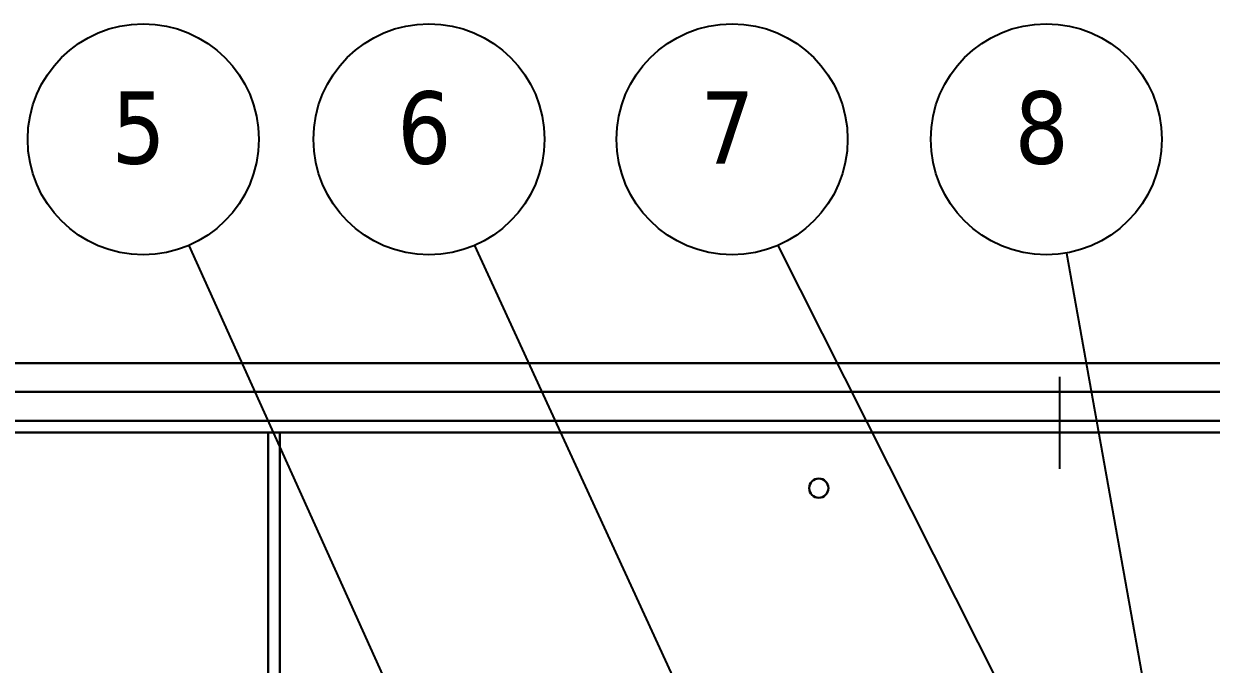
# Model space of a CAD drawing. Header units: inches. Extents: x 198356 to 209798, y -190593 to -183267.
# Drawn here: x 200703 to 201320, y -184188 to -183856 of the extents above; entities that cross this region are included whole.
import ezdxf

# ---------------------------------------------------------------- set-up
doc = ezdxf.new("R2010")
doc.units = ezdxf.units.IN
doc.header["$LTSCALE"] = 13
doc.linetypes.add('CENTER', pattern=[50.8, 31.75, -6.35, 6.35, -6.35])
doc.linetypes.add('CENTER2', pattern=[1.125, 0.75, -0.125, 0.125, -0.125])
for name, color, linetype in [('3中心线层', 1, 'CENTER'), ('7标注层', 4, 'Continuous'), ('粗实线', 4, 'Continuous')]:
    doc.layers.add(name, color=color, linetype=linetype)
doc.layers.add('标注、文本', color=3, linetype='Continuous', lineweight=25)
doc.layers.add('铁心', color=3, linetype='Continuous', lineweight=0)
doc.styles.add('Tahoma_txtstyle_37.59_0_0', font='tahoma.ttf')

msp = doc.modelspace()

# ---------------------------------------------------------------- linework, layer by layer
at = {"layer": '3中心线层', "linetype": 'CENTER2', "lineweight": -3, "ltscale": 10}
msp.add_line((201240.829, -184038.893), (201240.829, -184086.689), dxfattribs=at)
at = {"layer": '7标注层', "color": 3, "linetype": 'ByBlock'}
for points in [[(200788.651, -183970.744), (201098.329, -184657.302)], [(200937.057, -183970.744), (201121.166, -184371.278)], [(201094.507, -183970.744), (201267.698, -184314.331)], [(201244.568, -183974.686), (201315.952, -184374.269)]]:
    msp.add_lwpolyline(points, dxfattribs=at)
for centre in [(200764.956, -183915.621), (200913.361, -183915.621), (201070.811, -183915.621), (201234.016, -183915.621)]:
    msp.add_circle(centre, 60, dxfattribs=at)
at = {"layer": '标注、文本', "color": 4, "lineweight": 30}
for p, q in [((200829.829, -185932.802), (200829.829, -184067.807)), ((200835.829, -185932.802), (200835.829, -184067.807))]:
    msp.add_line(p, q, dxfattribs=at)
at = {"layer": '粗实线', "lineweight": 30}
for p, q in [((201745.829, -184031.807), (199645.829, -184031.807)), ((201745.829, -184046.807), (199645.829, -184046.807)), ((201745.829, -184061.807), (199645.829, -184061.807)), ((201745.829, -184067.807), (199651.829, -184067.807))]:
    msp.add_line(p, q, dxfattribs=at)
msp.add_circle((201115.829, -184096.802), 5, dxfattribs=at)

# ---------------------------------------------------------------- texts
at = {"layer": '铁心', "style": 'Tahoma_txtstyle_37.59_0_0'}
for s, p in [('6', (200896.842, -183928.283)), ('8', (201217.497, -183928.283)), ('5', (200748.436, -183928.283)), ('7', (201054.292, -183928.283))]:
    msp.add_text(s, height=37.589, dxfattribs=at).set_placement(p)

doc.saveas('drawing.dxf')
